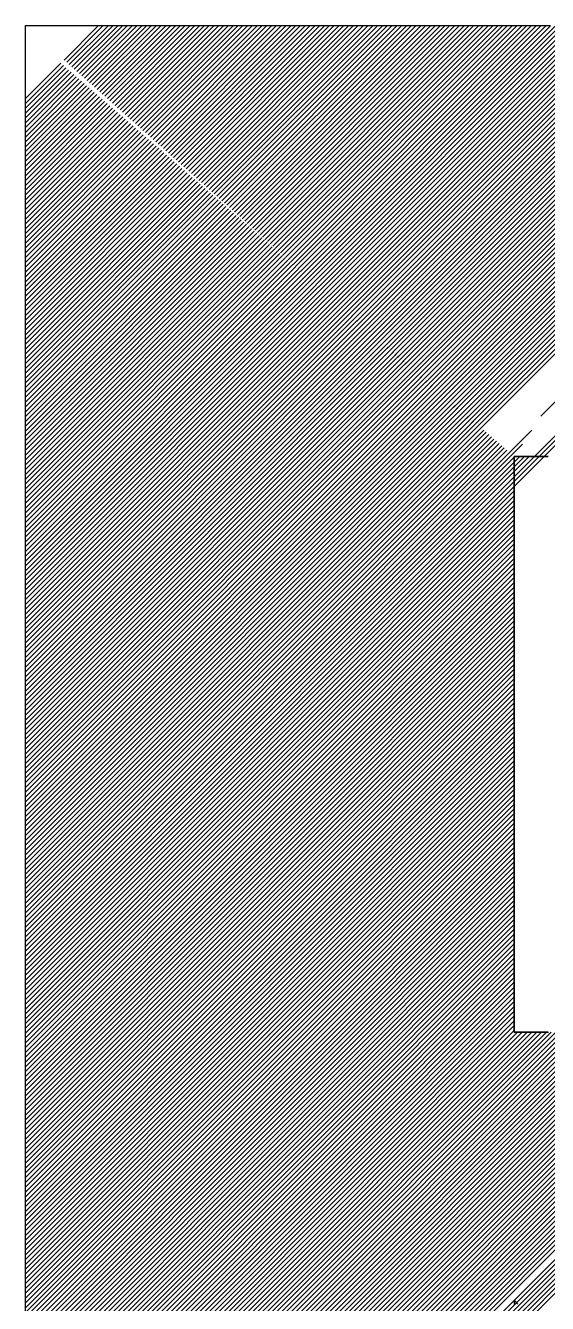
# Model space of a CAD drawing. Extents: x 3196 to 9141, y -1880 to 2325.
# Drawn here: x 8993.17 to 9000.84, y -1192.46 to -1173.7 of the extents above; entities that cross this region are included whole.
import ezdxf

# ---------------------------------------------------------------- set-up
doc = ezdxf.new("R2010")
doc.units = 0
doc.header["$MEASUREMENT"] = 0
doc.layers.add('1', color=1, linetype='CONTINUOUS')
doc.layers.add('10', color=10, linetype='CONTINUOUS')

msp = doc.modelspace()

# ---------------------------------------------------------------- linework, layer by layer
at = {"layer": '1', "linetype": 'Continuous'}
for p, q in [((8993.738218, -1174.205585), (8994.242468, -1173.701335)), ((8993.775618, -1174.238885), (8994.313068, -1173.701435)), ((8993.812968, -1174.272235), (8994.383718, -1173.701535)), ((8993.850368, -1174.305585), (8994.454318, -1173.701635)), ((8993.887718, -1174.338885), (8994.524918, -1173.701685)), ((8993.925118, -1174.372235), (8994.595568, -1173.701785)), ((8993.962518, -1174.405535), (8994.666168, -1173.701885)), ((8993.999868, -1174.438885), (8994.736768, -1173.701985)), ((8994.037268, -1174.472235), (8994.807418, -1173.702085)), ((8994.074668, -1174.505535), (8994.878018, -1173.702185)), ((8994.112018, -1174.538885), (8994.948618, -1173.702285)), ((8994.149418, -1174.572185), (8995.019268, -1173.702335)), ((8994.186768, -1174.605535), (8995.089868, -1173.702435)), ((8994.224168, -1174.638835), (8995.160468, -1173.702535)), ((8994.261568, -1174.672185), (8995.231118, -1173.702635)), ((8994.298918, -1174.705535), (8995.301718, -1173.702735)), ((8994.336318, -1174.738835), (8995.372318, -1173.702835)), ((8994.373718, -1174.772185), (8995.442968, -1173.702935)), ((8994.411068, -1174.805485), (8995.513568, -1173.703035)), ((8994.448468, -1174.838835), (8995.584168, -1173.703085)), ((8994.485818, -1174.872185), (8995.654818, -1173.703185)), ((8994.523218, -1174.905485), (8995.725418, -1173.703285)), ((8994.560618, -1174.938835), (8995.796018, -1173.703385)), ((8994.597968, -1174.972135), (8995.866668, -1173.703485)), ((8994.635368, -1175.005485), (8995.937268, -1173.703585)), ((8994.672768, -1175.038835), (8996.007868, -1173.703685)), ((8994.710118, -1175.072135), (8996.078518, -1173.703785)), ((8994.747518, -1175.105485), (8996.149118, -1173.703835)), ((8994.784868, -1175.138785), (8996.219718, -1173.703935)), ((8994.822268, -1175.172135), (8996.290368, -1173.704035)), ((8994.859668, -1175.205435), (8996.360968, -1173.704135)), ((8994.897018, -1175.238785), (8996.431568, -1173.704235)), ((8994.934418, -1175.272135), (8996.502218, -1173.704335)), ((8994.971818, -1175.305435), (8996.572818, -1173.704435)), ((8995.009168, -1175.338785), (8996.643468, -1173.704485)), ((8995.046568, -1175.372085), (8996.714068, -1173.704585)), ((8995.083918, -1175.405435), (8996.784668, -1173.704685)), ((8995.121318, -1175.438785), (8996.855318, -1173.704785)), ((8995.158718, -1175.472085), (8996.925918, -1173.704885)), ((8995.196068, -1175.505435), (8996.996518, -1173.704985)), ((8995.233468, -1175.538735), (8997.067168, -1173.705085)), ((8995.270868, -1175.572085), (8997.137768, -1173.705185)), ((8995.308218, -1175.605435), (8997.208368, -1173.705235)), ((8995.345618, -1175.638735), (8997.279018, -1173.705335)), ((8995.382968, -1175.672085), (8997.349618, -1173.705435)), ((8995.420368, -1175.705385), (8997.420218, -1173.705535)), ((8995.457768, -1175.738735), (8997.490868, -1173.705635)), ((8995.495118, -1175.772035), (8997.561468, -1173.705735)), ((8995.532518, -1175.805385), (8997.632068, -1173.705835)), ((8995.569918, -1175.838735), (8997.702718, -1173.705935)), ((8995.607268, -1175.872035), (8997.773318, -1173.705985)), ((8995.644668, -1175.905385), (8997.843918, -1173.706085)), ((8995.682018, -1175.938685), (8997.914568, -1173.706185)), ((8995.719418, -1175.972035), (8997.985168, -1173.706285)), ((8995.756818, -1176.005385), (8998.055768, -1173.706385)), ((8995.794168, -1176.038685), (8998.126418, -1173.706485)), ((8995.831568, -1176.072035), (8998.197018, -1173.706585)), ((8995.868968, -1176.105335), (8998.267618, -1173.706635)), ((8995.906318, -1176.138685), (8998.338268, -1173.706735)), ((8995.943718, -1176.172035), (8998.408868, -1173.706835)), ((8995.981068, -1176.205335), (8998.479468, -1173.706935)), ((8996.018468, -1176.238685), (8998.550118, -1173.707035)), ((8996.055868, -1176.271985), (8998.620718, -1173.707135)), ((8996.093218, -1176.305335), (8998.691318, -1173.707235)), ((8996.130618, -1176.338635), (8998.761968, -1173.707335)), ((8996.168018, -1176.371985), (8998.832568, -1173.707385)), ((8996.205368, -1176.405335), (8998.903218, -1173.707485)), ((8996.242768, -1176.438635), (8998.973818, -1173.707585)), ((8996.280118, -1176.471985), (8999.044418, -1173.707685)), ((8996.317518, -1176.505285), (8999.115068, -1173.707785)), ((8996.354918, -1176.538635), (8999.185668, -1173.707885)), ((8996.392268, -1176.571985), (8999.256268, -1173.707985)), ((8996.429668, -1176.605285), (8999.326918, -1173.708085)), ((8996.467068, -1176.638635), (8999.397518, -1173.708135)), ((8996.504418, -1176.671935), (8999.468118, -1173.708235)), ((8996.541818, -1176.705285), (8999.538768, -1173.708335)), ((8996.579168, -1176.738635), (8999.609368, -1173.708435)), ((8996.616568, -1176.771935), (8999.679968, -1173.708535)), ((8996.653968, -1176.805285), (8999.750618, -1173.708635)), ((8996.691318, -1176.838585), (8999.821218, -1173.708735)), ((8996.728718, -1176.871935), (8999.891818, -1173.708785)), ((8996.766118, -1176.905235), (8999.962468, -1173.708885)), ((8996.803468, -1176.938585), (9000.033068, -1173.708985)), ((8996.840868, -1176.971935), (9000.103668, -1173.709085)), ((8996.878218, -1177.005235), (9000.174318, -1173.709185)), ((8996.915618, -1177.038585), (9000.244918, -1173.709285)), ((8996.953018, -1177.071885), (9000.315518, -1173.709385)), ((8996.990368, -1177.105235), (9000.386168, -1173.709485)), ((8997.027768, -1177.138585), (9000.456768, -1173.709535)), ((8997.065168, -1177.171885), (9000.527368, -1173.709635)), ((8997.102518, -1177.205235), (9000.598018, -1173.709735)), ((8997.139918, -1177.238535), (9000.668618, -1173.709835)), ((8997.177268, -1177.271885), (9000.739218, -1173.709935)), ((8997.214668, -1177.305235), (9000.809868, -1173.710035)), ((8997.252068, -1177.338535), (9000.880468, -1173.710135)), ((8997.289418, -1177.371885), (9000.951068, -1173.710235)), ((8997.326818, -1177.405185), (9001.021718, -1173.710285)), ((8997.364218, -1177.438535), (9001.092318, -1173.710385)), ((8997.401568, -1177.471885), (9001.162968, -1173.710485)), ((8997.438968, -1177.505185), (9001.233568, -1173.710585)), ((8997.476318, -1177.538535), (9001.304168, -1173.710685)), ((8997.513718, -1177.571835), (9001.374818, -1173.710785)), ((8997.551118, -1177.605185), (9001.445418, -1173.710885)), ((8997.588468, -1177.638485), (9001.516018, -1173.710985)), ((8997.625868, -1177.671835), (9001.586668, -1173.711035)), ((8997.663268, -1177.705185), (9001.657268, -1173.711135)), ((8997.700618, -1177.738485), (9001.727868, -1173.711235)), ((8997.738018, -1177.771835), (9001.798518, -1173.711335)), ((8997.775368, -1177.805135), (9001.869118, -1173.711435)), ((8997.812768, -1177.838485), (9001.939718, -1173.711535)), ((8997.850168, -1177.871835), (9002.010368, -1173.711635)), ((8997.887518, -1177.905135), (9002.080968, -1173.711685)), ((8997.924918, -1177.938485), (9002.151568, -1173.711785)), ((8997.962318, -1177.971785), (9002.222218, -1173.711885)), ((8997.999668, -1178.005135), (9002.292818, -1173.711985)), ((8998.037068, -1178.038485), (9002.363418, -1173.712085)), ((8998.074418, -1178.071785), (9002.434068, -1173.712185)), ((8998.111818, -1178.105135), (9002.504668, -1173.712285)), ((8998.149218, -1178.138435), (9002.575268, -1173.712385)), ((8998.186568, -1178.171785), (9002.645918, -1173.712435)), ((8998.223968, -1178.205085), (9002.716518, -1173.712535)), ((8998.261368, -1178.238435), (9002.787118, -1173.712635)), ((8998.298718, -1178.271785), (9002.857768, -1173.712735)), ((8998.336118, -1178.305085), (9002.928368, -1173.712835)), ((8998.373468, -1178.338435), (9002.998968, -1173.712935)), ((8998.410868, -1178.371735), (9003.069618, -1173.713035)), ((8998.448268, -1178.405085), (9003.140218, -1173.713135)), ((8998.485618, -1178.438435), (9003.210818, -1173.713185)), ((8998.523018, -1178.471735), (9003.281468, -1173.713285)), ((8998.560418, -1178.505085), (9003.352068, -1173.713385)), ((8998.597768, -1178.538385), (9003.422718, -1173.713485)), ((8998.635168, -1178.571735), (9003.493318, -1173.713585)), ((8998.672518, -1178.605085), (9003.563918, -1173.713685)), ((8998.709918, -1178.638385), (9003.634568, -1173.713785)), ((8998.747318, -1178.671735), (9003.705168, -1173.713835)), ((8998.784668, -1178.705035), (9003.775768, -1173.713935)), ((8998.822068, -1178.738385), (9003.846418, -1173.714035)), ((8998.859468, -1178.771685), (9003.917018, -1173.714135)), ((8998.896818, -1178.805035), (9003.987618, -1173.714235)), ((8998.934218, -1178.838385), (9004.058268, -1173.714335)), ((8998.971568, -1178.871685), (9004.128868, -1173.714435)), ((8999.008968, -1178.905035), (9004.199468, -1173.714535)), ((8999.046368, -1178.938335), (9004.270118, -1173.714585)), ((8999.083718, -1178.971685), (9004.340718, -1173.714685)), ((8999.121118, -1179.005035), (9004.411318, -1173.714785)), ((8999.158518, -1179.038335), (9004.481968, -1173.714885)), ((8999.195868, -1179.071685), (9004.552568, -1173.714985)), ((8993.171068, -1187.500635), (9006.567168, -1174.104535)), ((8999.233268, -1179.104985), (9004.412218, -1173.926035)), ((9000.744268, -1179.432485), (9006.157268, -1174.019435)), ((8993.171068, -1187.571335), (9006.619918, -1174.122485)), ((8993.171068, -1187.642035), (9006.672668, -1174.140435)), ((8993.171068, -1174.772735), (8993.689368, -1174.254435)), ((8993.171068, -1174.843435), (8993.727268, -1174.287235)), ((8999.270618, -1179.138335), (9004.276618, -1174.132335)), ((8993.171068, -1174.914135), (8993.765118, -1174.320085)), ((8993.171068, -1174.984835), (8993.803018, -1174.352885)), ((8993.171068, -1175.055535), (8993.840918, -1174.385735)), ((8993.171068, -1175.126285), (8993.878768, -1174.418535)), ((8993.171068, -1175.196985), (8993.916668, -1174.451385)), ((8993.171068, -1175.267685), (8993.954568, -1174.484185)), ((8999.308018, -1179.171685), (9004.141018, -1174.338635)), ((8993.171068, -1175.338385), (8993.992468, -1174.517035)), ((8993.171068, -1175.409085), (8994.030318, -1174.549835)), ((8993.171068, -1175.479835), (8994.068218, -1174.582685)), ((8993.171068, -1175.550535), (8994.106118, -1174.615485)), ((8993.171068, -1175.621235), (8994.143968, -1174.648335)), ((8999.345418, -1179.204985), (9004.005468, -1174.544935)), ((8993.171068, -1175.691935), (8994.181868, -1174.681135)), ((8993.171068, -1175.762685), (8994.219768, -1174.713985)), ((8993.171068, -1175.833385), (8994.257618, -1174.746785)), ((8993.171068, -1175.904085), (8994.295518, -1174.779635)), ((8993.171068, -1175.974785), (8994.333418, -1174.812435)), ((8993.171068, -1176.045485), (8994.371318, -1174.845285)), ((8999.382768, -1179.238335), (9003.869868, -1174.751235)), ((8993.171068, -1176.116235), (8994.409168, -1174.878085)), ((8993.171068, -1176.186935), (8994.447068, -1174.910935)), ((8993.171068, -1176.257635), (8994.484968, -1174.943785)), ((8993.171068, -1176.328335), (8994.522818, -1174.976585)), ((8993.171068, -1176.399035), (8994.560718, -1175.009435)), ((8993.171068, -1176.469785), (8994.598618, -1175.042235)), ((8999.420168, -1179.271635), (9003.734268, -1174.957535)), ((8993.171068, -1176.540485), (8994.636518, -1175.075085)), ((8993.171068, -1176.611185), (8994.674368, -1175.107885)), ((8993.171068, -1176.681885), (8994.712268, -1175.140735)), ((8993.171068, -1176.752635), (8994.750168, -1175.173535)), ((8993.171068, -1176.823335), (8994.788018, -1175.206385)), ((8999.457568, -1179.304985), (9003.598718, -1175.163835)), ((8993.171068, -1176.894035), (8994.825918, -1175.239185)), ((8993.171068, -1176.964735), (8994.863818, -1175.272035)), ((8993.171068, -1177.035435), (8994.901718, -1175.304835)), ((8993.171068, -1177.106185), (8994.939568, -1175.337685)), ((8993.171068, -1177.176885), (8994.977468, -1175.370485)), ((8993.171068, -1177.247585), (8995.015368, -1175.403335)), ((8999.494918, -1179.338285), (9003.463118, -1175.370135)), ((8993.171068, -1177.318285), (8995.053218, -1175.436135)), ((8993.171068, -1177.388985), (8995.091118, -1175.468985)), ((8993.171068, -1177.459735), (8995.129018, -1175.501785)), ((8993.171068, -1177.530435), (8995.166868, -1175.534635)), ((8993.171068, -1177.601135), (8995.204768, -1175.567435)), ((8993.171068, -1177.671835), (8995.242668, -1175.600285)), ((8999.532318, -1179.371635), (9003.327518, -1175.576385)), ((8993.171068, -1177.742585), (8995.280568, -1175.633085)), ((8993.171068, -1177.813285), (8995.318418, -1175.665935)), ((8993.171068, -1177.883985), (8995.356318, -1175.698735)), ((8993.171068, -1177.954685), (8995.394218, -1175.731585)), ((8993.171068, -1178.025385), (8995.432068, -1175.764385)), ((8993.171068, -1178.096135), (8995.469968, -1175.797235)), ((8999.569668, -1179.404985), (9003.191968, -1175.782685)), ((8993.171068, -1178.166835), (8995.507868, -1175.830035)), ((8993.171068, -1178.237535), (8995.545768, -1175.862885)), ((8993.171068, -1178.308235), (8995.583618, -1175.895685)), ((8993.171068, -1178.378935), (8995.621518, -1175.928535)), ((8993.171068, -1178.449685), (8995.659418, -1175.961335)), ((8993.171068, -1178.520385), (8995.697268, -1175.994185)), ((8993.171068, -1178.591085), (8995.735168, -1176.026985)), ((8993.171068, -1178.661785), (8995.773068, -1176.059835)), ((8993.171068, -1178.732535), (8995.810968, -1176.092635)), ((8993.171068, -1178.803235), (8995.848818, -1176.125485)), ((8993.171068, -1178.873935), (8995.886718, -1176.158285)), ((8999.607068, -1179.438285), (9003.056368, -1175.988985)), ((8993.171068, -1178.944635), (8995.924618, -1176.191135)), ((8993.171068, -1179.015335), (8995.962468, -1176.223935)), ((8993.171068, -1179.086085), (8996.000368, -1176.256785)), ((8993.171068, -1179.156785), (8996.038268, -1176.289585)), ((8993.171068, -1179.227485), (8996.076168, -1176.322435)), ((8993.171068, -1179.298185), (8996.114018, -1176.355235)), ((8999.644468, -1179.471635), (9002.920768, -1176.195285)), ((8993.171068, -1179.368885), (8996.151918, -1176.388085)), ((8993.171068, -1179.439635), (8996.189818, -1176.420885)), ((8993.171068, -1179.510335), (8996.227668, -1176.453735)), ((8993.171068, -1179.581035), (8996.265568, -1176.486535)), ((8993.171068, -1179.651735), (8996.303468, -1176.519385)), ((8999.681818, -1179.504935), (9002.785218, -1176.401585)), ((8993.171068, -1179.722435), (8996.341318, -1176.552185)), ((8993.171068, -1179.793185), (8996.379218, -1176.585035)), ((8993.171068, -1179.863885), (8996.417118, -1176.617835)), ((8993.171068, -1179.934585), (8996.455018, -1176.650685)), ((8993.171068, -1180.005285), (8996.492868, -1176.683485)), ((8993.171068, -1180.076035), (8996.530768, -1176.716335)), ((8999.719218, -1179.538285), (9002.649618, -1176.607885)), ((8993.171068, -1180.146735), (8996.568668, -1176.749135)), ((8993.171068, -1180.217435), (8996.606518, -1176.781985)), ((8993.171068, -1180.288135), (8996.644418, -1176.814785)), ((8993.171068, -1180.358835), (8996.682318, -1176.847635)), ((8993.171068, -1180.429585), (8996.720218, -1176.880435)), ((8993.171068, -1180.500285), (8996.758068, -1176.913285)), ((8999.756618, -1179.571635), (9002.514018, -1176.814185)), ((8993.171068, -1180.570985), (8996.795968, -1176.946085)), ((8993.171068, -1180.641685), (8996.833868, -1176.978935)), ((8993.171068, -1180.712385), (8996.871718, -1177.011735)), ((8993.171068, -1180.783135), (8996.909618, -1177.044585)), ((8993.171068, -1180.853835), (8996.947518, -1177.077385)), ((8993.171068, -1180.924535), (8996.985418, -1177.110235)), ((8999.793968, -1179.604935), (9002.378468, -1177.020485)), ((8993.171068, -1180.995235), (8997.023268, -1177.143035)), ((8993.171068, -1181.065985), (8997.061168, -1177.175885)), ((8993.171068, -1181.136685), (8997.099068, -1177.208685)), ((8993.171068, -1181.207385), (8997.136918, -1177.241535)), ((8993.171068, -1181.278085), (8997.174818, -1177.274335)), ((8999.831368, -1179.638285), (9002.242868, -1177.226735)), ((8993.171068, -1181.348785), (8997.212718, -1177.307185)), ((8993.171068, -1181.419535), (8997.250568, -1177.339985)), ((8993.171068, -1181.490235), (8997.288468, -1177.372835)), ((8993.171068, -1181.560935), (8997.326368, -1177.405635)), ((8993.171068, -1181.631635), (8997.364268, -1177.438485)), ((8993.171068, -1181.702335), (8997.402118, -1177.471285)), ((8993.171068, -1181.773085), (8997.440018, -1177.504135)), ((8993.171068, -1181.843785), (8997.477918, -1177.536935)), ((8993.171068, -1181.914485), (8997.515768, -1177.569785)), ((8993.171068, -1181.985185), (8997.553668, -1177.602585)), ((8993.171068, -1182.055935), (8997.591568, -1177.635435)), ((8993.171068, -1182.126635), (8997.629468, -1177.668235)), ((8993.171068, -1182.197335), (8997.667318, -1177.701085)), ((8993.171068, -1182.268035), (8997.705218, -1177.733885)), ((8993.171068, -1182.338735), (8997.743118, -1177.766735)), ((8993.171068, -1182.409485), (8997.780968, -1177.799535)), ((8993.171068, -1182.480185), (8997.818868, -1177.832385)), ((8993.171068, -1182.550885), (8997.856768, -1177.865185)), ((8993.171068, -1182.621585), (8997.894668, -1177.898035)), ((8993.171068, -1182.692285), (8997.932518, -1177.930835)), ((8993.171068, -1182.763035), (8997.970418, -1177.963685)), ((8993.171068, -1182.833735), (8998.008318, -1177.996485)), ((8993.171068, -1182.904435), (8998.046168, -1178.029335)), ((8993.171068, -1182.975135), (8998.084068, -1178.062135)), ((8993.171068, -1183.045885), (8998.121968, -1178.094985)), ((8993.171068, -1183.116585), (8998.159868, -1178.127785)), ((8993.171068, -1183.187285), (8998.197718, -1178.160635)), ((8993.171068, -1183.257985), (8998.235618, -1178.193435)), ((8993.171068, -1183.328685), (8998.273518, -1178.226285)), ((8993.171068, -1183.399435), (8998.311368, -1178.259085)), ((8993.171068, -1183.470135), (8998.349268, -1178.291935)), ((8993.171068, -1183.540835), (8998.387168, -1178.324735)), ((8993.171068, -1183.611535), (8998.425018, -1178.357585)), ((8993.171068, -1183.682235), (8998.462918, -1178.390385)), ((8993.171068, -1183.752985), (8998.500818, -1178.423235)), ((8993.171068, -1183.823685), (8998.538718, -1178.456035)), ((8993.171068, -1183.894385), (8998.576568, -1178.488885)), ((8993.171068, -1183.965085), (8998.614468, -1178.521735)), ((8993.171068, -1184.035835), (8998.652368, -1178.554535)), ((8993.171068, -1184.106535), (8998.690218, -1178.587385)), ((8993.171068, -1184.177235), (8998.728118, -1178.620185)), ((8993.171068, -1184.247935), (8998.766018, -1178.653035)), ((8993.171068, -1184.318635), (8998.803918, -1178.685835)), ((8993.171068, -1184.389385), (8998.841768, -1178.718685)), ((8993.171068, -1184.460085), (8998.879668, -1178.751485)), ((8993.171068, -1184.530785), (8998.917568, -1178.784335)), ((8993.171068, -1184.601485), (8998.955418, -1178.817135)), ((8993.171068, -1184.672185), (8998.993318, -1178.849985)), ((8993.171068, -1184.742935), (8999.031218, -1178.882785)), ((8993.171068, -1184.813635), (8999.069118, -1178.915635)), ((8993.171068, -1184.884335), (8999.106968, -1178.948435)), ((8993.171068, -1184.955035), (8999.144868, -1178.981285)), ((8993.171068, -1185.025785), (8999.182768, -1179.014085)), ((8993.171068, -1185.096485), (8999.220618, -1179.046935)), ((8993.171068, -1185.167185), (8999.258518, -1179.079735)), ((8993.171068, -1185.237885), (8999.296418, -1179.112585)), ((8993.171068, -1185.308585), (8999.334268, -1179.145385)), ((8993.171068, -1185.379335), (8999.372168, -1179.178235)), ((8993.171068, -1185.450035), (8999.410068, -1179.211035)), ((8993.171068, -1185.520735), (8999.447968, -1179.243885)), ((8993.171068, -1185.591435), (8999.485818, -1179.276685)), ((8993.171068, -1185.662135), (8999.523718, -1179.309535)), ((8993.171068, -1185.732885), (8999.561618, -1179.342335)), ((8993.171068, -1185.803585), (8999.599468, -1179.375185)), ((8993.171068, -1185.874285), (8999.637368, -1179.407985)), ((8993.171068, -1185.944985), (8999.675268, -1179.440835)), ((8993.171068, -1186.015735), (8999.713168, -1179.473635)), ((8993.171068, -1186.086435), (8999.751018, -1179.506485)), ((8993.171068, -1186.157135), (8999.788918, -1179.539285)), ((8993.171068, -1186.227835), (8999.826818, -1179.572135)), ((8993.171068, -1186.298535), (8999.864668, -1179.604935)), ((8993.171068, -1186.369285), (8999.902568, -1179.637785)), ((8993.171068, -1187.076385), (9000.608118, -1179.639335)), ((8993.171068, -1186.439985), (8999.940468, -1179.670585)), ((8993.171068, -1186.510685), (8999.978368, -1179.703435)), ((8993.171068, -1186.581385), (9000.016218, -1179.736235)), ((8993.171068, -1186.652085), (9000.054118, -1179.769085)), ((8993.171068, -1199.733585), (9013.129768, -1179.774885)), ((8993.171068, -1186.722835), (9000.092018, -1179.801885)), ((8993.171068, -1186.793535), (9000.129868, -1179.834735)), ((8993.171068, -1199.804285), (9013.137218, -1179.838135)), ((8993.171068, -1187.147085), (9000.471968, -1179.846235)), ((8993.171068, -1186.864235), (9000.167768, -1179.867535)), ((8993.171068, -1186.934935), (9000.205668, -1179.900385)), ((8993.171068, -1199.874985), (9013.144668, -1179.901385)), ((8993.171068, -1187.005635), (9000.243518, -1179.933185)), ((8993.171068, -1199.945735), (9013.152118, -1179.964685)), ((8993.171068, -1187.429935), (9000.573368, -1180.027635)), ((8993.171068, -1187.359235), (9000.502668, -1180.027635)), ((8993.171068, -1187.288485), (9000.431968, -1180.027635)), ((8993.171068, -1187.217785), (9000.361218, -1180.027635)), ((8993.171068, -1200.016435), (9013.159568, -1180.027935)), ((8993.171068, -1200.087135), (9013.167018, -1180.091185)), ((8993.171068, -1187.712785), (9000.352518, -1180.531285)), ((8993.171068, -1187.783485), (9000.352518, -1180.602035)), ((8993.171068, -1187.854185), (9000.352518, -1180.672735)), ((8993.171068, -1187.924885), (9000.352518, -1180.743435)), ((8993.171068, -1187.995585), (9000.352518, -1180.814135)), ((8993.171068, -1188.066335), (9000.352518, -1180.884835)), ((8993.171068, -1188.137035), (9000.352518, -1180.955585)), ((8993.171068, -1188.207735), (9000.352518, -1181.026285)), ((8993.171068, -1188.278435), (9000.352518, -1181.096985)), ((8993.171068, -1188.349185), (9000.352518, -1181.167685)), ((8993.171068, -1188.419885), (9000.352518, -1181.238435)), ((8993.171068, -1188.490585), (9000.352518, -1181.309135)), ((8993.171068, -1188.561285), (9000.352518, -1181.379835)), ((8993.171068, -1188.631985), (9000.352518, -1181.450535)), ((8993.171068, -1188.702735), (9000.352518, -1181.521235)), ((8993.171068, -1188.773435), (9000.352518, -1181.591985)), ((8993.171068, -1188.844135), (9000.352518, -1181.662685)), ((8993.171068, -1188.914835), (9000.352518, -1181.733385)), ((8993.171068, -1188.985535), (9000.352518, -1181.804085)), ((8993.171068, -1189.056285), (9000.352518, -1181.874785)), ((8993.171068, -1189.126985), (9000.352518, -1181.945535)), ((8993.171068, -1189.197685), (9000.352518, -1182.016235)), ((8993.171068, -1189.268385), (9000.352518, -1182.086935)), ((8993.171068, -1189.339135), (9000.352518, -1182.157635)), ((8993.171068, -1189.409835), (9000.352518, -1182.228385)), ((8993.171068, -1189.480535), (9000.352518, -1182.299085)), ((8993.171068, -1189.551235), (9000.352518, -1182.369785)), ((8993.171068, -1189.621935), (9000.352518, -1182.440485)), ((8993.171068, -1189.692685), (9000.352518, -1182.511185)), ((8993.171068, -1189.763385), (9000.352518, -1182.581935)), ((8993.171068, -1189.834085), (9000.352518, -1182.652635)), ((8993.171068, -1189.904785), (9000.352518, -1182.723335)), ((8993.171068, -1189.975485), (9000.352518, -1182.794035)), ((8993.171068, -1190.046235), (9000.352518, -1182.864735)), ((8993.171068, -1190.116935), (9000.352518, -1182.935485)), ((8993.171068, -1190.187635), (9000.352518, -1183.006185)), ((8993.171068, -1190.258335), (9000.352518, -1183.076885)), ((8993.171068, -1190.329085), (9000.352518, -1183.147585)), ((8993.171068, -1190.399785), (9000.352518, -1183.218335)), ((8993.171068, -1190.470485), (9000.352518, -1183.289035)), ((8993.171068, -1190.541185), (9000.352518, -1183.359735)), ((8993.171068, -1190.611885), (9000.352518, -1183.430435)), ((8993.171068, -1190.682635), (9000.352518, -1183.501135)), ((8993.171068, -1190.753335), (9000.352518, -1183.571885)), ((8993.171068, -1190.824035), (9000.352518, -1183.642585)), ((8993.171068, -1190.894735), (9000.352518, -1183.713285)), ((8993.171068, -1190.965435), (9000.352518, -1183.783985)), ((8993.171068, -1191.036185), (9000.352518, -1183.854685)), ((8993.171068, -1191.106885), (9000.352518, -1183.925435)), ((8993.171068, -1191.177585), (9000.352518, -1183.996135)), ((8993.171068, -1191.248285), (9000.352518, -1184.066835)), ((8993.171068, -1191.319035), (9000.352518, -1184.137535)), ((8993.171068, -1191.389735), (9000.352518, -1184.208285)), ((8993.171068, -1191.460435), (9000.352518, -1184.278985)), ((8993.171068, -1191.531135), (9000.352518, -1184.349685)), ((8993.171068, -1191.601835), (9000.352518, -1184.420385)), ((8993.171068, -1191.672585), (9000.352518, -1184.491085)), ((8993.171068, -1191.743285), (9000.352518, -1184.561835)), ((8993.171068, -1191.813985), (9000.352518, -1184.632535)), ((8993.171068, -1191.884685), (9000.352518, -1184.703235)), ((8993.171068, -1191.955385), (9000.352518, -1184.773935)), ((8993.171068, -1192.026135), (9000.352518, -1184.844635)), ((8993.171068, -1192.096835), (9000.352518, -1184.915385)), ((8993.171068, -1192.167535), (9000.352518, -1184.986085)), ((8993.171068, -1192.238235), (9000.352518, -1185.056785)), ((8993.171068, -1192.308985), (9000.352518, -1185.127485)), ((8993.171068, -1192.379685), (9000.352518, -1185.198235)), ((8993.171068, -1192.450385), (9000.352518, -1185.268935)), ((8993.171068, -1192.521085), (9000.352518, -1185.339635)), ((8993.171068, -1192.591785), (9000.352518, -1185.410335)), ((8993.171068, -1192.662535), (9000.352518, -1185.481035)), ((8993.171068, -1192.733235), (9000.352518, -1185.551785)), ((8993.171068, -1192.803935), (9000.352518, -1185.622485)), ((8993.171068, -1192.874635), (9000.352518, -1185.693185)), ((8993.171068, -1192.945335), (9000.352518, -1185.763885)), ((8993.171068, -1193.016085), (9000.352518, -1185.834585)), ((8993.171068, -1193.086785), (9000.352518, -1185.905335)), ((8993.171068, -1193.157485), (9000.352518, -1185.976035)), ((8993.171068, -1193.228185), (9000.352518, -1186.046735)), ((8993.171068, -1193.298885), (9000.352518, -1186.117435)), ((8993.171068, -1193.369635), (9000.352518, -1186.188185)), ((8993.171068, -1193.440335), (9000.352518, -1186.258885)), ((8993.171068, -1193.511035), (9000.352518, -1186.329585)), ((8993.171068, -1193.581735), (9000.352518, -1186.400285)), ((8993.171068, -1193.652485), (9000.352518, -1186.470985)), ((8993.171068, -1193.723185), (9000.352518, -1186.541735)), ((8993.171068, -1193.793885), (9000.352518, -1186.612435)), ((8993.171068, -1193.864585), (9000.352518, -1186.683135)), ((8993.171068, -1193.935285), (9000.352518, -1186.753835)), ((8993.171068, -1194.006035), (9000.352518, -1186.824535)), ((8993.171068, -1194.076735), (9000.352518, -1186.895285)), ((8993.171068, -1199.592185), (9005.815118, -1186.948135)), ((8993.171068, -1194.147435), (9000.352518, -1186.965985)), ((8993.171068, -1194.218135), (9000.352518, -1187.036685)), ((8993.171068, -1194.288835), (9000.352518, -1187.107385)), ((8993.171068, -1199.662885), (9005.712168, -1187.121785)), ((8993.171068, -1194.359585), (9000.352518, -1187.178135)), ((8993.171068, -1194.430285), (9000.352518, -1187.248835)), ((8993.171068, -1194.500985), (9000.352518, -1187.319535)), ((8993.171068, -1194.571685), (9000.352518, -1187.390235)), ((8993.171068, -1194.642435), (9000.352518, -1187.460935)), ((8993.171068, -1194.713135), (9000.352518, -1187.531685)), ((8993.171068, -1194.783835), (9000.352518, -1187.602385)), ((8993.171068, -1194.854535), (9000.352518, -1187.673085)), ((8993.171068, -1194.925235), (9000.352518, -1187.743785)), ((8993.171068, -1194.995985), (9000.352518, -1187.814485)), ((8993.171068, -1199.450735), (9004.737018, -1187.884835)), ((8993.171068, -1195.066685), (9000.352518, -1187.885235)), ((8993.171068, -1199.380035), (9004.632018, -1187.919085)), ((8993.171068, -1199.309335), (9004.527068, -1187.953335)), ((8993.171068, -1195.137385), (9000.352518, -1187.955935)), ((8993.171068, -1199.238585), (9004.422068, -1187.987585)), ((8993.171068, -1199.167885), (9004.317118, -1188.021885)), ((8993.171068, -1195.208085), (9000.352518, -1188.026635)), ((8993.171068, -1199.097185), (9004.212118, -1188.056135)), ((8993.171068, -1199.026485), (9004.107168, -1188.090385)), ((8993.171068, -1195.278785), (9000.352518, -1188.097335)), ((8993.171068, -1198.955785), (9004.002218, -1188.124635)), ((8993.171068, -1198.885035), (9003.897218, -1188.158935)), ((8993.171068, -1195.349535), (9000.352518, -1188.168035)), ((8993.171068, -1198.814335), (9003.792268, -1188.193185)), ((8993.171068, -1198.743635), (9003.687268, -1188.227435)), ((8993.171068, -1195.420235), (9000.352518, -1188.238785)), ((8993.171068, -1198.672935), (9003.582318, -1188.261685)), ((8993.171068, -1198.602235), (9003.477318, -1188.295935)), ((8993.171068, -1195.490935), (9000.352518, -1188.309485)), ((8993.171068, -1198.531485), (9003.372368, -1188.330235)), ((8993.171068, -1198.460785), (9003.292818, -1188.339035)), ((8993.171068, -1198.390085), (9003.216468, -1188.344685)), ((8993.171068, -1198.319385), (9003.140118, -1188.350335)), ((8993.171068, -1198.248635), (9003.063768, -1188.355935)), ((8993.171068, -1198.177935), (9002.987418, -1188.361585)), ((8993.171068, -1198.107235), (9002.911068, -1188.367235)), ((8993.171068, -1198.036535), (9002.834718, -1188.372885)), ((8993.171068, -1197.965835), (9002.758368, -1188.378535)), ((8993.171068, -1195.561635), (9000.352518, -1188.380185)), ((8993.171068, -1197.895085), (9002.682018, -1188.384185)), ((8993.171068, -1197.824385), (9002.605668, -1188.389785)), ((8993.171068, -1197.753685), (9002.529318, -1188.395435)), ((8993.171068, -1197.682985), (9002.452968, -1188.401085)), ((8993.171068, -1197.612285), (9002.376618, -1188.406735)), ((8993.171068, -1197.541535), (9002.300268, -1188.412385)), ((8993.171068, -1197.470835), (9002.223918, -1188.417985)), ((8993.171068, -1197.400135), (9002.147568, -1188.423635)), ((8993.171068, -1197.329435), (9002.071218, -1188.429285)), ((8993.171068, -1197.258685), (9001.994868, -1188.434935)), ((8993.171068, -1197.187985), (9001.918518, -1188.440585)), ((8993.171068, -1197.117285), (9001.842168, -1188.446185)), ((8993.171068, -1195.632385), (9000.352518, -1188.450885)), ((8993.171068, -1197.046585), (9001.765818, -1188.451835)), ((8993.171068, -1196.975885), (9001.689468, -1188.457485)), ((8993.171068, -1196.905135), (9001.613118, -1188.463135)), ((8993.171068, -1196.834435), (9001.536768, -1188.468785)), ((8993.171068, -1196.763735), (9001.460418, -1188.474435)), ((8993.171068, -1196.693035), (9001.389468, -1188.474635)), ((8993.171068, -1196.622335), (9001.318768, -1188.474635)), ((8993.171068, -1196.551585), (9001.248068, -1188.474635)), ((8993.171068, -1196.480885), (9001.177318, -1188.474635)), ((8993.171068, -1196.410185), (9001.106618, -1188.474635)), ((8993.171068, -1196.339485), (9001.035918, -1188.474635)), ((8993.171068, -1196.268735), (9000.965218, -1188.474635)), ((8993.171068, -1196.198035), (9000.894468, -1188.474635)), ((8993.171068, -1196.127335), (9000.823768, -1188.474635)), ((8993.171068, -1196.056635), (9000.753068, -1188.474635)), ((8993.171068, -1195.985935), (9000.682368, -1188.474635)), ((8993.171068, -1195.915185), (9000.611668, -1188.474635)), ((8993.171068, -1195.844485), (9000.540918, -1188.474635)), ((8993.171068, -1195.773785), (9000.470218, -1188.474635)), ((8993.171068, -1195.703085), (9000.399518, -1188.474635))]:
    msp.add_line(p, q, dxfattribs=at)
at = {"layer": '10', "linetype": 'Continuous'}
for points in [[(8993.171068, -1192.803585), (8993.171068, -1192.442035), (8993.171068, -1192.080435), (8993.171068, -1191.718835), (8993.171068, -1191.352235), (8993.171068, -1190.985635), (8993.171068, -1190.619035), (8993.171068, -1190.252435), (8993.171068, -1189.885835), (8993.171068, -1189.519235), (8993.171068, -1189.152585), (8993.171068, -1188.780985), (8993.171068, -1188.414385), (8993.171068, -1188.047785), (8993.171068, -1187.681185), (8993.171068, -1187.314535), (8993.171068, -1186.952985), (8993.171068, -1186.591385), (8993.171068, -1186.224785), (8993.171068, -1185.868235), (8993.171068, -1185.506635), (8993.171068, -1185.150085), (8993.171068, -1184.798535), (8993.171068, -1184.446985), (8993.171068, -1184.095435), (8993.171068, -1183.748935), (8993.171068, -1183.402435), (8993.171068, -1183.060935), (8993.171068, -1182.724435), (8993.171068, -1182.387985), (8993.171068, -1182.056535), (8993.171068, -1181.730085), (8993.171068, -1181.403685), (8993.171068, -1181.087285), (8993.171068, -1180.770885), (8993.171068, -1180.459535), (8993.171068, -1180.153185), (8993.171068, -1179.851885), (8993.171068, -1179.555585), (8993.171068, -1179.264285), (8993.171068, -1178.978035), (8993.171068, -1178.696785), (8993.171068, -1178.420585), (8993.171068, -1178.154435), (8993.171068, -1177.888285), (8993.171068, -1177.632135), (8993.171068, -1177.381035), (8993.171068, -1177.139985), (8993.171068, -1176.898935), (8993.171068, -1176.672935), (8993.171068, -1176.446935), (8993.171068, -1176.230985), (8993.171068, -1176.025085), (8993.171068, -1175.824235), (8993.171068, -1175.628385), (8993.171068, -1175.447585), (8993.171068, -1175.271785), (8993.171068, -1175.101035), (8993.171068, -1174.940335), (8993.171068, -1174.789685), (8993.171068, -1174.649085), (8993.171068, -1174.518485), (8993.171068, -1174.392935), (8993.171068, -1174.277435), (8993.171068, -1174.176985), (8993.171068, -1174.081585), (8993.171068, -1173.996235), (8993.171068, -1173.920885), (8993.171068, -1173.855585), (8993.171068, -1173.805385), (8993.171068, -1173.760185), (8993.171068, -1173.730035), (8993.171068, -1173.709935), (8993.171068, -1173.699935), (8993.176118, -1173.699935), (8993.186168, -1173.699935), (8993.196168, -1173.699935), (8993.211268, -1173.699935), (8993.231318, -1173.699935), (8993.256468, -1173.699935), (8993.286568, -1173.699935), (8993.316718, -1173.699935), (8993.351868, -1173.699935), (8993.387018, -1173.699935), (8993.427218, -1173.699935), (8993.472418, -1173.699935), (8993.522618, -1173.699935), (8993.572818, -1173.699935), (8993.623068, -1173.699935), (8993.683318, -1173.699935), (8993.743568, -1173.699935), (8993.803868, -1173.699935), (8993.869118, -1173.699935), (8993.939468, -1173.699935), (8994.009768, -1173.699935), (8994.085068, -1173.699935), (8994.160418, -1173.699935), (8994.240768, -1173.699935), (8994.321118, -1173.699935), (8994.401468, -1173.699935), (8994.491868, -1173.699935), (8994.577218, -1173.699935), (8994.667618, -1173.699935), (8994.763068, -1173.699935), (8994.858468, -1173.699935), (8994.953868, -1173.699935), (8995.054318, -1173.699935), (8995.154768, -1173.699935), (8995.255218, -1173.699935), (8995.360668, -1173.699935), (8995.466118, -1173.699935), (8995.576618, -1173.699935), (8995.682068, -1173.699935), (8995.792568, -1173.699935), (8995.908068, -1173.699935), (8996.018568, -1173.699935), (8996.134068, -1173.699935), (8996.254568, -1173.699935), (8996.370068, -1173.699935), (8996.490618, -1173.699935), (8996.611168, -1173.699935), (8996.731668, -1173.699935), (8996.852218, -1173.699935), (8996.972718, -1173.699935), (8997.098268, -1173.699935), (8997.223818, -1173.699935), (8997.349368, -1173.699935), (8997.474918, -1173.699935), (8997.600468, -1173.699935), (8997.726018, -1173.699935), (8997.851568, -1173.699935), (8997.982168, -1173.699935), (8998.107718, -1173.699935), (8998.238268, -1173.699935), (8998.368868, -1173.699935), (8998.494418, -1173.699935), (8998.624968, -1173.699935), (8998.750518, -1173.699935), (8998.881068, -1173.699935), (8999.011668, -1173.699935), (8999.137218, -1173.699935), (8999.267768, -1173.699935), (8999.393318, -1173.699935), (8999.523918, -1173.699935), (8999.649468, -1173.699935), (8999.775018, -1173.699935), (8999.900568, -1173.699935), (9000.026118, -1173.699935), (9000.151668, -1173.699935), (9000.277218, -1173.699935), (9000.402768, -1173.699935), (9000.523268, -1173.699935), (9000.643818, -1173.699935), (9000.764318, -1173.699935), (9000.884868, -1173.699935)], [(9000.849718, -1180.027635), (9000.839668, -1180.027635), (9000.824618, -1180.027635), (9000.814568, -1180.027635), (9000.804518, -1180.027635), (9000.789468, -1180.027635), (9000.779418, -1180.027635), (9000.769368, -1180.027635), (9000.759318, -1180.027635), (9000.744268, -1180.027635), (9000.734218, -1180.027635), (9000.724168, -1180.027635), (9000.714118, -1180.027635), (9000.699068, -1180.027635), (9000.689018, -1180.027635), (9000.678968, -1180.027635), (9000.668918, -1180.027635), (9000.658868, -1180.027635), (9000.648818, -1180.027635), (9000.633768, -1180.027635), (9000.623718, -1180.027635), (9000.613668, -1180.027635), (9000.603618, -1180.027635), (9000.593618, -1180.027635), (9000.583568, -1180.027635), (9000.573518, -1180.027635), (9000.563468, -1180.027635), (9000.553418, -1180.027635), (9000.548418, -1180.027635), (9000.538368, -1180.027635), (9000.528318, -1180.027635), (9000.518268, -1180.027635), (9000.508218, -1180.027635), (9000.503218, -1180.027635), (9000.493168, -1180.027635), (9000.483118, -1180.027635), (9000.478068, -1180.027635), (9000.468068, -1180.027635), (9000.463018, -1180.027635), (9000.452968, -1180.027635), (9000.447968, -1180.027635), (9000.437918, -1180.027635), (9000.432868, -1180.027635), (9000.427868, -1180.027635), (9000.417818, -1180.027635), (9000.412818, -1180.027635), (9000.407768, -1180.027635), (9000.402768, -1180.027635), (9000.397718, -1180.027635), (9000.392718, -1180.027635), (9000.387668, -1180.027635), (9000.382668, -1180.027635), (9000.377668, -1180.027635), (9000.372618, -1180.027635), (9000.367618, -1180.027635), (9000.362568, -1180.027635), (9000.357568, -1180.027635), (9000.352518, -1180.027635), (9000.352518, -1180.032635), (9000.352518, -1180.037685), (9000.352518, -1180.042685), (9000.352518, -1180.052735), (9000.352518, -1180.067785), (9000.352518, -1180.082885), (9000.352518, -1180.102985), (9000.352518, -1180.123035), (9000.352518, -1180.148185), (9000.352518, -1180.173285), (9000.352518, -1180.203385), (9000.352518, -1180.233535), (9000.352518, -1180.268685), (9000.352518, -1180.308885), (9000.352518, -1180.344035), (9000.352518, -1180.389235), (9000.352518, -1180.434435), (9000.352518, -1180.479635), (9000.352518, -1180.529835), (9000.352518, -1180.580035), (9000.352518, -1180.630285), (9000.352518, -1180.685535), (9000.352518, -1180.745785), (9000.352518, -1180.801035), (9000.352518, -1180.866285), (9000.352518, -1180.926585), (9000.352518, -1180.991835), (9000.352518, -1181.057135), (9000.352518, -1181.127435), (9000.352518, -1181.197735), (9000.352518, -1181.268085), (9000.352518, -1181.343385), (9000.352518, -1181.418735), (9000.352518, -1181.494035), (9000.352518, -1181.569385), (9000.352518, -1181.649735), (9000.352518, -1181.730085), (9000.352518, -1181.815485), (9000.352518, -1181.895835), (9000.352518, -1181.981185), (9000.352518, -1182.066585), (9000.352518, -1182.151935), (9000.352518, -1182.242335), (9000.352518, -1182.327685), (9000.352518, -1182.418085), (9000.352518, -1182.508485), (9000.352518, -1182.603935), (9000.352518, -1182.694335), (9000.352518, -1182.784735), (9000.352518, -1182.880135), (9000.352518, -1182.975535), (9000.352518, -1183.070985), (9000.352518, -1183.166385), (9000.352518, -1183.261785), (9000.352518, -1183.362235), (9000.352518, -1183.457635), (9000.352518, -1183.553085), (9000.352518, -1183.653535), (9000.352518, -1183.748935), (9000.352518, -1183.849385), (9000.352518, -1183.949835), (9000.352518, -1184.045235), (9000.352518, -1184.145685), (9000.352518, -1184.246135), (9000.352518, -1184.346535), (9000.352518, -1184.441985), (9000.352518, -1184.542435), (9000.352518, -1184.642835), (9000.352518, -1184.738285), (9000.352518, -1184.838685), (9000.352518, -1184.934135), (9000.352518, -1185.034585), (9000.352518, -1185.129985), (9000.352518, -1185.225385), (9000.352518, -1185.325835), (9000.352518, -1185.421285), (9000.352518, -1185.516685), (9000.352518, -1185.612085), (9000.352518, -1185.702485), (9000.352518, -1185.797935), (9000.352518, -1185.888285), (9000.352518, -1185.978685), (9000.352518, -1186.074135), (9000.352518, -1186.159485), (9000.352518, -1186.249885), (9000.352518, -1186.340285), (9000.352518, -1186.425685), (9000.352518, -1186.511035), (9000.352518, -1186.596385), (9000.352518, -1186.676785), (9000.352518, -1186.762135), (9000.352518, -1186.842485), (9000.352518, -1186.922835), (9000.352518, -1186.998185), (9000.352518, -1187.073485), (9000.352518, -1187.148835), (9000.352518, -1187.224135), (9000.352518, -1187.294485), (9000.352518, -1187.364785), (9000.352518, -1187.435085), (9000.352518, -1187.500385), (9000.352518, -1187.565635), (9000.352518, -1187.630935), (9000.352518, -1187.691185), (9000.352518, -1187.751485), (9000.352518, -1187.806735), (9000.352518, -1187.861935), (9000.352518, -1187.917185), (9000.352518, -1187.967435), (9000.352518, -1188.017635), (9000.352518, -1188.062835), (9000.352518, -1188.108035), (9000.352518, -1188.153235), (9000.352518, -1188.193385), (9000.352518, -1188.228535), (9000.352518, -1188.263735), (9000.352518, -1188.293835), (9000.352518, -1188.323985), (9000.352518, -1188.354085), (9000.352518, -1188.379235), (9000.352518, -1188.399285), (9000.352518, -1188.419385), (9000.352518, -1188.434485), (9000.352518, -1188.449535), (9000.352518, -1188.459585), (9000.352518, -1188.464585), (9000.352518, -1188.469635), (9000.352518, -1188.474635)], [(9000.352518, -1180.027635), (9000.357568, -1180.027635), (9000.362568, -1180.027635), (9000.367618, -1180.027635), (9000.372618, -1180.027635), (9000.377668, -1180.027635), (9000.382668, -1180.027635), (9000.387668, -1180.027635), (9000.392718, -1180.027635), (9000.397718, -1180.027635), (9000.402768, -1180.027635), (9000.407768, -1180.027635), (9000.412818, -1180.027635), (9000.417818, -1180.027635), (9000.422868, -1180.027635), (9000.432868, -1180.027635), (9000.437918, -1180.027635), (9000.447968, -1180.027635), (9000.452968, -1180.027635), (9000.458018, -1180.027635), (9000.468068, -1180.027635), (9000.473068, -1180.027635), (9000.483118, -1180.027635), (9000.493168, -1180.027635), (9000.498168, -1180.027635), (9000.508218, -1180.027635), (9000.518268, -1180.027635), (9000.528318, -1180.027635), (9000.533318, -1180.027635), (9000.543368, -1180.027635), (9000.553418, -1180.027635), (9000.563468, -1180.027635), (9000.573518, -1180.027635), (9000.583568, -1180.027635), (9000.593618, -1180.027635), (9000.603618, -1180.027635), (9000.613668, -1180.027635), (9000.623718, -1180.027635), (9000.633768, -1180.027635), (9000.643818, -1180.027635), (9000.653868, -1180.027635), (9000.668918, -1180.027635), (9000.678968, -1180.027635), (9000.689018, -1180.027635), (9000.699068, -1180.027635), (9000.709118, -1180.027635), (9000.724168, -1180.027635), (9000.734218, -1180.027635), (9000.744268, -1180.027635), (9000.754318, -1180.027635), (9000.769368, -1180.027635), (9000.779418, -1180.027635), (9000.789468, -1180.027635), (9000.799518, -1180.027635), (9000.814568, -1180.027635), (9000.824618, -1180.027635), (9000.834668, -1180.027635), (9000.849718, -1180.027635)], [(9000.844718, -1188.474635), (9000.829618, -1188.474635), (9000.814568, -1188.474635), (9000.799518, -1188.474635), (9000.784418, -1188.474635), (9000.769368, -1188.474635), (9000.759318, -1188.474635), (9000.744268, -1188.474635), (9000.729168, -1188.474635), (9000.714118, -1188.474635), (9000.704068, -1188.474635), (9000.689018, -1188.474635), (9000.673968, -1188.474635), (9000.663918, -1188.474635), (9000.648818, -1188.474635), (9000.638768, -1188.474635), (9000.623718, -1188.474635), (9000.613668, -1188.474635), (9000.598618, -1188.474635), (9000.588568, -1188.474635), (9000.578518, -1188.474635), (9000.563468, -1188.474635), (9000.553418, -1188.474635), (9000.543368, -1188.474635), (9000.533318, -1188.474635), (9000.523268, -1188.474635), (9000.513218, -1188.474635), (9000.503218, -1188.474635), (9000.493168, -1188.474635), (9000.483118, -1188.474635), (9000.473068, -1188.474635), (9000.463018, -1188.474635), (9000.452968, -1188.474635), (9000.447968, -1188.474635), (9000.437918, -1188.474635), (9000.432868, -1188.474635), (9000.422868, -1188.474635), (9000.417818, -1188.474635), (9000.407768, -1188.474635), (9000.402768, -1188.474635), (9000.397718, -1188.474635), (9000.392718, -1188.474635), (9000.387668, -1188.474635), (9000.382668, -1188.474635), (9000.377668, -1188.474635), (9000.372618, -1188.474635), (9000.367618, -1188.474635), (9000.362568, -1188.474635), (9000.357568, -1188.474635), (9000.352518, -1188.474635), (9000.352518, -1188.469635), (9000.352518, -1188.464585), (9000.352518, -1188.459585), (9000.352518, -1188.449535), (9000.352518, -1188.434485), (9000.352518, -1188.419385), (9000.352518, -1188.404335), (9000.352518, -1188.379235), (9000.352518, -1188.354085), (9000.352518, -1188.328985), (9000.352518, -1188.298885), (9000.352518, -1188.268735), (9000.352518, -1188.233585), (9000.352518, -1188.193385), (9000.352518, -1188.158235), (9000.352518, -1188.113035), (9000.352518, -1188.067835), (9000.352518, -1188.022635), (9000.352518, -1187.977435), (9000.352518, -1187.922235), (9000.352518, -1187.871985), (9000.352518, -1187.816735), (9000.352518, -1187.756485), (9000.352518, -1187.701235), (9000.352518, -1187.635985), (9000.352518, -1187.575685), (9000.352518, -1187.510435), (9000.352518, -1187.445135), (9000.352518, -1187.374835), (9000.352518, -1187.304535), (9000.352518, -1187.234185), (9000.352518, -1187.158885), (9000.352518, -1187.083535), (9000.352518, -1187.008235), (9000.352518, -1186.932885), (9000.352518, -1186.852535), (9000.352518, -1186.772185), (9000.352518, -1186.686785), (9000.352518, -1186.606435), (9000.352518, -1186.521085), (9000.352518, -1186.435685), (9000.352518, -1186.350335), (9000.352518, -1186.259935), (9000.352518, -1186.174585), (9000.352518, -1186.084185), (9000.352518, -1185.993785), (9000.352518, -1185.898335), (9000.352518, -1185.807935), (9000.352518, -1185.717535), (9000.352518, -1185.622135), (9000.352518, -1185.526735), (9000.352518, -1185.431285), (9000.352518, -1185.335885), (9000.352518, -1185.240485), (9000.352518, -1185.145035), (9000.352518, -1185.044635), (9000.352518, -1184.949185), (9000.352518, -1184.848735), (9000.352518, -1184.753335), (9000.352518, -1184.652885), (9000.352518, -1184.552435), (9000.352518, -1184.457035), (9000.352518, -1184.356585), (9000.352518, -1184.256135), (9000.352518, -1184.160735), (9000.352518, -1184.060285), (9000.352518, -1183.959835), (9000.352518, -1183.859435), (9000.352518, -1183.763985), (9000.352518, -1183.663585), (9000.352518, -1183.568135), (9000.352518, -1183.467685), (9000.352518, -1183.372285), (9000.352518, -1183.276885), (9000.352518, -1183.176435), (9000.352518, -1183.080985), (9000.352518, -1182.985585), (9000.352518, -1182.895185), (9000.352518, -1182.799785), (9000.352518, -1182.704335), (9000.352518, -1182.613985), (9000.352518, -1182.523585), (9000.352518, -1182.428135), (9000.352518, -1182.342785), (9000.352518, -1182.252385), (9000.352518, -1182.161985), (9000.352518, -1182.076585), (9000.352518, -1181.991235), (9000.352518, -1181.905885), (9000.352518, -1181.825485), (9000.352518, -1181.740135), (9000.352518, -1181.659785), (9000.352518, -1181.579435), (9000.352518, -1181.504085), (9000.352518, -1181.428785), (9000.352518, -1181.353435), (9000.352518, -1181.278135), (9000.352518, -1181.207785), (9000.352518, -1181.137485), (9000.352518, -1181.067185), (9000.352518, -1181.001885), (9000.352518, -1180.936635), (9000.352518, -1180.871335), (9000.352518, -1180.811085), (9000.352518, -1180.750785), (9000.352518, -1180.695535), (9000.352518, -1180.640335), (9000.352518, -1180.585085), (9000.352518, -1180.534835), (9000.352518, -1180.484635), (9000.352518, -1180.439435), (9000.352518, -1180.394235), (9000.352518, -1180.349035), (9000.352518, -1180.313885), (9000.352518, -1180.273735), (9000.352518, -1180.238535), (9000.352518, -1180.208435), (9000.352518, -1180.178285), (9000.352518, -1180.148185), (9000.352518, -1180.123035), (9000.352518, -1180.102985), (9000.352518, -1180.082885), (9000.352518, -1180.067785), (9000.352518, -1180.052735), (9000.352518, -1180.042685), (9000.352518, -1180.037685), (9000.352518, -1180.032635), (9000.352518, -1180.027635)], [(9000.352518, -1188.474635), (9000.357568, -1188.474635), (9000.362568, -1188.474635), (9000.367618, -1188.474635), (9000.372618, -1188.474635), (9000.377668, -1188.474635), (9000.382668, -1188.474635), (9000.387668, -1188.474635), (9000.392718, -1188.474635), (9000.397718, -1188.474635), (9000.402768, -1188.474635), (9000.407768, -1188.474635), (9000.417818, -1188.474635), (9000.422868, -1188.474635), (9000.427868, -1188.474635), (9000.437918, -1188.474635), (9000.447968, -1188.474635), (9000.452968, -1188.474635), (9000.463018, -1188.474635), (9000.473068, -1188.474635), (9000.483118, -1188.474635), (9000.488118, -1188.474635), (9000.498168, -1188.474635), (9000.508218, -1188.474635), (9000.518268, -1188.474635), (9000.533318, -1188.474635), (9000.543368, -1188.474635), (9000.553418, -1188.474635), (9000.563468, -1188.474635), (9000.573518, -1188.474635), (9000.588568, -1188.474635), (9000.598618, -1188.474635), (9000.613668, -1188.474635), (9000.623718, -1188.474635), (9000.633768, -1188.474635), (9000.648818, -1188.474635), (9000.663918, -1188.474635), (9000.673968, -1188.474635), (9000.689018, -1188.474635), (9000.699068, -1188.474635), (9000.714118, -1188.474635), (9000.729168, -1188.474635), (9000.744268, -1188.474635), (9000.754318, -1188.474635), (9000.769368, -1188.474635), (9000.784418, -1188.474635), (9000.799518, -1188.474635), (9000.814568, -1188.474635), (9000.824618, -1188.474635), (9000.839668, -1188.474635), (9000.854718, -1188.474635)], [(9000.402768, -1192.467135), (9000.387668, -1192.452085), (9000.372618, -1192.436985), (9000.362568, -1192.421935), (9000.352518, -1192.411885), (9000.352518, -1192.416885), (9000.352518, -1192.426935), (9000.352518, -1192.442035), (9000.352518, -1192.457085), (9000.352518, -1192.482185)]]:
    msp.add_lwpolyline(points, dxfattribs=at)

doc.saveas('drawing.dxf')
